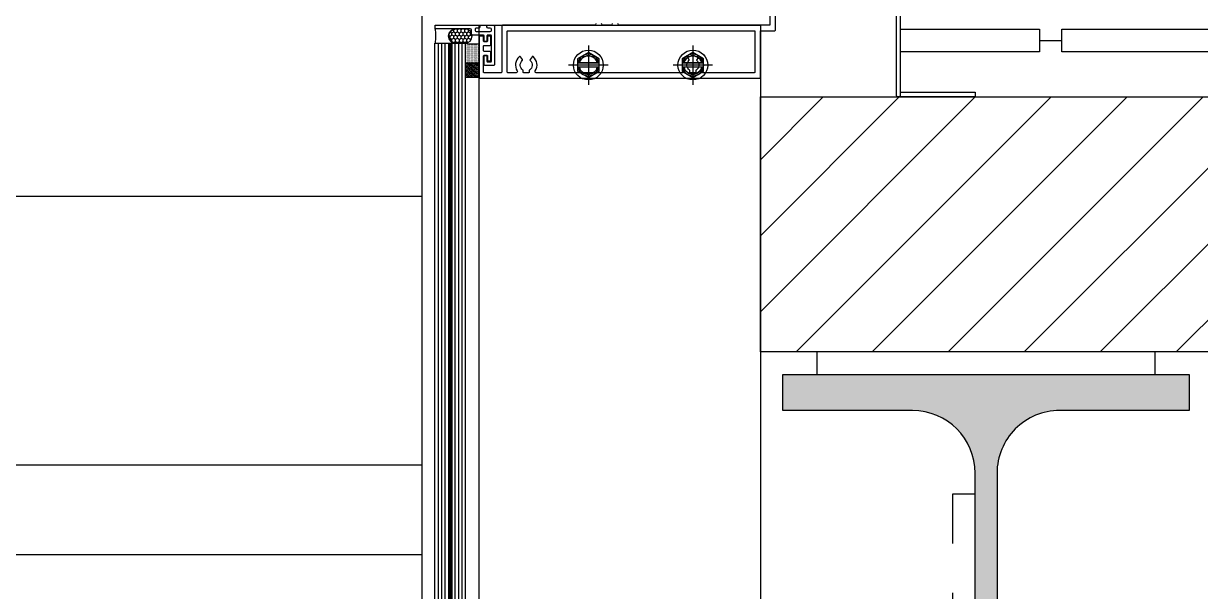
# Model space of a CAD drawing. Header units: millimetres. Extents: x -101 to 3415, y -52 to 1366.
# Drawn here: x 225.458 to 227.843, y 145.934 to 147.085 of the extents above; entities that cross this region are included whole.
import ezdxf

# ---------------------------------------------------------------- set-up
doc = ezdxf.new("R2010")
doc.units = ezdxf.units.MM
doc.set_wipeout_variables(frame=1)
doc.linetypes.add('OCULTA2', pattern=[0.30000000000000004, 0.2, -0.1])
doc.layers.add('00_ARQ', color=8, linetype='Continuous')
doc.layers.add('A-ESTRUCTURA', color=6, linetype='Continuous')

# ---------------------------------------------------------------- blocks, each defined once
blk = doc.blocks.new('A$C4DC86443')
at = {"layer": 'A-ESTRUCTURA', "color": 8, "linetype": 'OCULTA2', "ltscale": 0.1}
for points in [[(-0.07500000000000284, 0.01000000000000004), (0.07500000000000284, 0.01000000000000004), (0.07500000000000284, 0), (-0.07500000000000284, 0)], [(0.004850000000004684, -0.3530000000000101), (0.004850000000004684, -0.05300000000001009), (0.0148500000000098, -0.05300000000001009), (0.0148500000000098, -0.3530000000000101)], [(-0.1000000000000085, -0.413), (0.1000000000000085, -0.413), (0.1000000000000085, -0.423), (-0.1000000000000085, -0.423)]]:
    blk.add_lwpolyline(points, close=True, dxfattribs=at)

msp = doc.modelspace()

# ---------------------------------------------------------------- hatches: boundary and pattern name
at = {"layer": '00_ARQ'}
h = msp.add_hatch(dxfattribs=at)
h.set_pattern_fill('PLASTI', color=9, scale=0.2286459215875386)
h.set_pattern_definition([(0, (-3488.395460651146, -6.623347380706074), (0, 1.451901602080869), []), (0, (-3488.395460651146, -6.441859680445821), (0, 1.451901602080869), []), (0, (-3488.395460651146, -6.260371980186391), (0, 1.451901602080869), []), (0, (-3488.395460651146, -5.715908879404809), (0, 1.451901602080869), [])])
edge = h.paths.add_edge_path()
edge.add_line((226.264863185037, 169.1230504401843), (226.2648633632448, 80.53740597466133))
edge.add_line((226.2648633632448, 80.53740597466133), (213.917933543058, 80.53740597434918))
edge.add_line((213.917933543058, 80.53740597434918), (213.9179334248256, 179.9983814496445))
edge.add_line((213.9179334248256, 179.9983814496445), (255.1870279724881, 179.9983814496445))
edge.add_line((255.1870279724881, 179.9983814496445), (255.1870279724881, 163.5358751338373))
edge.add_line((255.1870279724881, 163.5358751338373), (242.2387789263361, 163.535875095341))
edge.add_line((242.2387789263361, 163.535875095341), (242.2387789263361, 175.3340046492597))
edge.add_line((242.2387789263361, 175.3340046492597), (234.0075257491843, 175.3340046492588))
edge.add_line((234.0075257491843, 175.3340046492588), (234.0075257491843, 163.535875095341))
edge.add_line((234.0075257491843, 163.535875095341), (227.23491947146, 163.5358742858918))
edge.add_line((227.23491947146, 163.5358742858918), (227.2349194471125, 163.7409483788618))
edge.add_line((227.2349194471125, 163.7409483788618), (226.9508009497627, 163.7409483788972))
edge.add_line((226.9508009497627, 163.7409483788972), (226.9508009497627, 169.1157337706937))
edge.add_line((226.9508009497627, 169.1157337706937), (227.002392721976, 169.1157337706937))
edge.add_arc((227.0023927219756, 169.1111608522638), 0.004572918429943229, 38.45059877829539, 89.99999999501449, ccw=False)
edge.add_line((227.0059739783809, 169.1140044741666), (227.1182459832772, 168.9099982576534))
edge.add_arc((227.1212533024272, 168.9116532942308), 0.003432654154160998, 208.8255805424185, 279.6250182301404)
edge.add_line((227.1218272396837, 168.9082689611255), (227.1886321916629, 168.9082689611255))
edge.add_line((227.1886321916629, 168.9082689611255), (227.1886321916629, 168.9155856306161))
edge.add_line((227.1886321916629, 168.9155856306161), (227.1253602710277, 168.9155856306161))
edge.add_arc((227.1253602710269, 168.9201585490485), 0.004572918432387496, 218.450598806381, 270.00000000997096, ccw=False)
edge.add_line((227.1217790146211, 168.9173149271424), (227.0095070097232, 169.1213211436581))
edge.add_arc((227.0064996905765, 169.119666107083), 0.003432654150171312, 28.82558053358185, 99.62501824054763)
edge.add_line((227.00592575332, 169.1230504401843), (226.264863185037, 169.1230504396803))
h = msp.add_hatch(dxfattribs=at)
h.set_pattern_fill('HONEY', color=9, scale=0.001371875529525231, angle=90, style=0)
h.set_pattern_definition([(90, (384.4278719800573, 150.9621063632078), (0.003772150112248459, 0.006533557209363909), [0.004355704806242606, -0.008711409612485212]), (330.0000000000001, (384.4278719800573, 150.9621063632078), (0.003772151464263884, -0.006533556428777442), [0.004355704806242608, -0.008711409612485215]), (30.00000000000001, (384.4278719800573, 150.9621063632078), (0.007544301576512344, 7.80586468853321e-10), [-0.008711409612485208, 0.004355704806242604])])
edge = h.paths.add_edge_path()
edge.add_line((226.3522380119786, 147.0739740713271), (226.3336016620697, 147.0737128116676))
edge.add_arc((226.3336016620697, 147.0591937930544), 0.01451901861312876, 90, 270)
edge.add_line((226.3336016620697, 147.0446747744413), (226.3522380119786, 147.0449360341009))
edge.add_arc((226.3522380119786, 147.059455052714), 0.01451901861312876, 270, 450)
h = msp.add_hatch(dxfattribs=at)
h.set_pattern_fill('SELLADOR', color=9, scale=0.1161521281664696, angle=-90.00000000000001, style=0)
h.set_pattern_definition([(270, (370.733454456502, 121.8871120624837), (-0.001170883143194913, -0.0005854415715974566), [0, -0.001170883143194913])])
edge = h.paths.add_edge_path()
edge.add_line((226.380829403003, 147.0443683324522), (226.380829403003, 147.0042193944757))
edge.add_line((226.380829403003, 147.0042193944757), (226.3534709814529, 147.0042193944757))
edge.add_line((226.3534709814529, 147.0042193944757), (226.3534709814529, 147.0446771523033))
edge.add_arc((226.3679899970807, 147.1189212472192), 0.07565042924321812, 258.9350025884034, 279.7715512521644)
h = msp.add_hatch(dxfattribs=at)
h.set_pattern_fill('NORTON', color=9, scale=0.1161521281664696, style=0)
h.set_pattern_definition([(180, (366.3968921316728, 145.3294618765768), (0, 0.004056067161211564), [0.002341772093996234, -0.004683543026471186]), (60.00000000000003, (366.3968921316728, 145.3294618765768), (0.00351265720106505, -0.002028033580605782), [0.002341772093996209, -0.004683543026471139]), (120, (366.3945503595756, 145.3294618765768), (0.00351265720106505, 0.002028033580605783), [0.002341772093996221, -0.00468354302647116]), (60.00000000000003, (366.3906474064743, 145.3227017634806), (0.007025315408037035, -0.004056067741972203), [0, -0.01405062907941346]), (60.00000000000003, (366.3914279975604, 145.3240537858667), (0.007025315408037035, -0.004056067741972203), [0, -0.01405062907941346]), (60.00000000000003, (366.3922085874835, 145.3254058082546), (0.007025315408037035, -0.004056067741972203), [0, -0.01405062907941346]), (60.00000000000003, (366.3929891785697, 145.3267578306416), (0.007025315408037035, -0.004056067741972203), [0, -0.01405062907941346]), (60.00000000000003, (366.3937697696541, 145.3281098541898), (0.007025315408037035, -0.004056067741972203), [0, -0.01405062907941346]), (60.00000000000003, (366.3906474064743, 145.3308138978025), (0.007025315408037035, -0.004056067741972203), [0, -0.01405062907941346]), (60.00000000000003, (366.3914279975604, 145.3321659201895), (0.007025315408037035, -0.004056067741972203), [0, -0.01405062907941346]), (60.00000000000003, (366.3922085874835, 145.3335179425765), (0.007025315408037035, -0.004056067741972203), [0, -0.01405062907941346]), (60.00000000000003, (366.3929891785697, 145.3348699649643), (0.007025315408037035, -0.004056067741972203), [0, -0.01405062907941346]), (60.00000000000003, (366.3937697696541, 145.3362219885126), (0.007025315408037035, -0.004056067741972203), [0, -0.01405062907941346]), (60.00000000000003, (366.399819345338, 145.3331799387223), (0.007025315408037035, -0.004056067741972203), [0, -0.007025315120467374]), (60.00000000000003, (366.3986484598693, 145.3338559499162), (0.007025315408037035, -0.004056067741972203), [0, -0.007025315120467374]), (60.00000000000003, (366.3963066889384, 145.3352079711419), (0.007025315408037035, -0.004056067741972203), [0, -0.007025315120467374]), (60.00000000000003, (366.395135803473, 145.335883982335), (0.007025315408037035, -0.004056067741972203), [0, -0.007025315120467374])])
h.paths.add_polyline_path([(226.3534709806704, 146.975181362434), (226.3534709806704, 147.0042193944757), (226.380829403003, 147.0042193944757), (226.380829403003, 146.9751813652681)])
h = msp.add_hatch(dxfattribs=at)
h.set_pattern_fill('LINE', color=9, scale=0.03429688823813077, angle=45, style=0)
h.set_pattern_definition([(44.99999999999999, (-3488.395460651146, -6.577278619846695), (-0.07699871013352462, 0.07699871013352458), [])])
h.paths.add_polyline_path([(280.5042883817885, 146.4194415538877), (226.9508009497972, 146.4194415538877), (226.9508009497972, 146.9361813366744), (280.5042883817885, 146.9361813366752)])

# ---------------------------------------------------------------- linework, layer by layer
at = {"layer": '00_ARQ', "color": 9}
msp.add_line((226.3260334790926, 147.0412048478673, 0.0001105321961086078), (226.3190826430739, 147.0412048478673, 0.0001105321961086078), dxfattribs=at)
at = {"layer": '00_ARQ', "color": 9, "ltscale": 3}
msp.add_line((227.5161648080187, 147.0505041488801), (227.5618939923366, 147.0505041488801), dxfattribs=at)
msp.add_line((227.5161648080187, 147.0505041488801), (227.5618939923366, 147.0505041488801), dxfattribs=at)
at = {"layer": '00_ARQ', "color": 9}
for points in [[(226.264863185037, 169.1230504401843), (226.2648633632448, 80.53740597466133)], [(226.3808294030013, 144.2131051384619), (226.380829403003, 147.0810318287442), (226.9508009497923, 147.0810318287442), (226.9508009497989, 145.9048763068586)], [(226.2914715087929, 144.2131051384619), (226.2914715087929, 147.0446771523033), (226.3189090109687, 147.0446771523033), (226.3189090109687, 144.2131051384619)], [(226.2983308843368, 144.2131051384619), (226.2983308843368, 147.0446771523033)], [(226.3051902598808, 144.2131051384619), (226.3051902598808, 147.0446771523033)], [(226.3120496354247, 144.2131051384619), (226.3120496354263, 147.0446771523033)], [(226.3532973491598, 144.2131051384619), (226.3532973491615, 147.0446771523033), (226.3258598469857, 147.0446771523033), (226.3258598469857, 144.2131051384619)], [(226.3327192225313, 144.2131051384619), (226.3327192225313, 147.0446771523033)], [(226.3395785980736, 144.2131051384619), (226.3395785980736, 147.0446771523033)], [(226.3464379736175, 144.2131051384619), (226.3464379736191, 147.0446771523033)], [(226.6022291588921, 147.0404758626932), (226.6022291588921, 146.9607085914074)], [(226.8140706893472, 147.0404758626932), (226.8140706893472, 146.9607085914074)], [(226.642112794535, 147.0005922270503), (226.5623455232475, 147.0005922270503)], [(226.6240076829208, 147.0049479318565), (226.58045063486, 147.0049479318565)], [(226.6240076829208, 146.996236522244), (226.58045063486, 146.996236522244)], [(226.8539543249902, 147.0005922270503), (226.7741870537043, 147.0005922270503)], [(226.8358492133776, 147.0049479318565), (226.7922921653169, 147.0049479318565)], [(226.8358492133776, 146.996236522244), (226.7922921653169, 146.996236522244)], [(227.2349194922562, 146.9453876536469), (227.3860398927497, 146.9453876536469), (227.3860398927497, 146.9361814824006), (227.2303164071844, 146.9361814824006)]]:
    msp.add_lwpolyline(points, dxfattribs=at)
for points in [[(227.2257132758637, 147.3139434372559), (227.2257133215625, 146.9407845680234, 0.9999999999999998), (227.2349194928064, 146.9407845680234), (227.2349194471059, 147.3231496085023, 0.4142135623730951)], [(226.6174950953583, 147.0846615894285, -0.4142135623603699), (226.6138653413535, 147.0810318354245), (226.4281400665076, 147.0810318354262, 0.4142135623686898), (226.4267681909797, 147.0796599598975), (226.4267681909764, 146.9861768490336, -0.4142135623535168), (226.425396315447, 146.9848049735049), (226.3913471147615, 146.9848049735025, -0.4142135623873022), (226.3899752392288, 146.9861768490328), (226.3899752392288, 147.019136931225, -0.4142135623660639), (226.3913471147582, 147.0205088067537), (226.3963344539247, 147.0205088067537, -0.4142135624071733), (226.3977063294525, 147.019136931225), (226.3977063294525, 147.0104483862033, 0.4142135624079876), (226.3990782049837, 147.0090765106746), (226.4035796715665, 147.0090765106746, 0.4142135623826413), (226.4049515470944, 147.0104483862033), (226.4049515470944, 147.0263621423477, 0.4142135623538352), (226.4035796715632, 147.0277340178763), (226.3913471147615, 147.0277340178763, -0.4142135623318727), (226.3899752392304, 147.029105893405), (226.3899752392288, 147.0390524442224, -0.4142135624073205), (226.3913471147582, 147.0404243197519), (226.4035796715665, 147.0404243197527, 0.4142135623774727), (226.4049515470944, 147.0417961952814), (226.4049515470944, 147.0577099514241, 0.414213562361102), (226.4035796715632, 147.0590818269544), (226.3990782049837, 147.0590818269544, 0.4142135623552355), (226.3977063294525, 147.0577099514249), (226.3977063294525, 147.0490214064023, -0.4142135623641082), (226.3963344539247, 147.0476495308737), (226.3913471147615, 147.0476495308737, -0.4142135623174128), (226.3899752392304, 147.0490214064032), (226.3899752392288, 147.0577099514249, 0.4142135623243242), (226.3886033637025, 147.0590818269544), (226.3822012785307, 147.0590818269544, 0.4142135623777318), (226.380829403003, 147.0577099514241), (226.380829403003, 146.9751813652681, 0.4142135623733903), (226.3821529913994, 146.97385777687), (226.9494290742908, 146.9738577778287, 0.4142135624776956), (226.9508009498203, 146.975229653359), (226.950800949789, 147.0687590912782, -0.4142135623730691), (226.9521728324213, 147.0701309739122), (226.97984152529, 147.070130973922, 0.4142135623730656), (226.981213407924, 147.0715028565552), (226.9812134078712, 147.2182985720712, 0.4142135622687219)], [(226.9702384020276, 147.1734057740981), (226.970238407111, 147.0824037110356, -0.414213585523193), (226.9688665244457, 147.0810318283258), (226.6658150665306, 147.0810318353446, -0.4142135555882084), (226.6621853126098, 147.0846615893486)], [(226.2916574935846, 147.0810318605348), (226.3797990709501, 147.0810318558772, -0.4142135623720295), (226.3820855300588, 147.0787453965544), (226.3820855300144, 147.0778308128697, -0.4142135623752261), (226.3797990706931, 147.0755443537609), (226.3752261522599, 147.0755443539751, 0.4142135623741606), (226.3729396929369, 147.0732578948663), (226.3729396928102, 147.0705141438065, 0.4142135623720295), (226.3752261519156, 147.0682276844836), (226.4035782461949, 147.0682276831552, 0.4142135623720295), (226.4058647055194, 147.0705141422639), (226.4058647056463, 147.0732578933237, 0.4142135623741606), (226.4035782465376, 147.0755443526457), (226.3990053281059, 147.0755443528607, -0.414213562373095), (226.3967188689971, 147.0778308121836), (226.3967188690417, 147.0787453958699, -0.4142135623720295), (226.3990053283629, 147.0810318549787), (226.4104376244436, 147.0810318544425, -0.4142135623775348), (226.4118094999055, 147.0796599788488), (226.4118094956673, 147.0010286504784, -0.4142135623704312), (226.4104376200752, 146.9996567750132), (226.3927175611506, 146.9996567758434, -0.4142135623713193), (226.3913456856853, 147.0010286514363), (226.3913456864991, 147.0183485799979, -0.414213562375759), (226.3927175620944, 147.0197204554624), (226.3954184420419, 147.0197204553363, -0.4142135623748709), (226.3967903175054, 147.0183485797426), (226.3967903170376, 147.0082881591922, 0.4142135623713191), (226.3981621925012, 147.0069162835985), (226.4044928264518, 147.006916283302, 0.414213562374871), (226.4058647020455, 147.0082881587672), (226.4058647050269, 147.0599964298704, 0.4142135623739829), (226.40449282956, 147.0613683054649), (226.3981621956078, 147.0613683057614, 0.4142135623722072), (226.3967903200141, 147.0599964302953), (226.3967903195414, 147.0499360097457, -0.4142135623704312), (226.3954184439476, 147.0485641342805), (226.3927175639969, 147.0485641344073, -0.4142135623713193), (226.3913456885317, 147.0499360100011), (226.3913456889831, 147.0595391387075, 0.4142135623739829), (226.3899738135178, 147.0609110143012), (226.3674773412127, 147.0609110153554, -0.4142135623741606), (226.3651908821024, 147.0631974746783), (226.3651908824895, 147.071428727856, 0.4142135623720295), (226.3629044233808, 147.0737151871789), (226.2916574935846, 147.0737151910021), (226.2916574935846, 147.0810318605348)], [(226.6506423519021, 147.0846615894326, -0.414213562360486), (226.647012597899, 147.0810318354287), (226.6326678100659, 147.0810318354287, -0.4142135623663205), (226.6290380560628, 147.0846615894326)]]:
    msp.add_lwpolyline(points, format="xyb", dxfattribs=at)
for points in [[(226.333596906148, 147.073715188752), (226.292786930004, 147.073715190942, -0.3346519711069849), (226.2914681216197, 147.0747091951388, -0.08500362098607424), (226.291645141086, 147.0446771523033), (226.3190826432617, 147.0446771523033), (226.3336016618737, 147.0446771523033, -0.9998362376315609)], [(226.3522380119786, 147.0739740713271), (226.3336016620697, 147.0737128116676, 0.9999999999999999), (226.3336016620697, 147.0446747744413), (226.3522380119786, 147.0449360341009, 0.9999999999999999)], [(226.4377431952189, 146.9861768490344), (226.4377431952139, 147.0687590983786, -0.4142135623874802), (226.4391150707418, 147.0701309739089), (226.9384540645829, 147.0701309739072, -0.4142135645573881), (226.9398259472135, 147.0687590912634), (226.9398259465975, 146.9861768499602, -0.4142135555555027), (226.938454071068, 146.9848049744628), (226.8343550387882, 146.9848049736384, -0.5970487495917217), (226.8323266589462, 146.9885694390296, 0.3856128826082559), (226.8278326528159, 147.0175756371679, 0.4340307394782364), (226.8258474692959, 147.0173002762051), (226.8218173113391, 147.0115825777025, 0.3846867488488713), (226.8220383458199, 147.0097570611643, -0.496295237586124), (226.8207588023945, 146.9904558136068, 0.2519731040391186), (226.8201427098709, 146.9893108967541), (226.8201427098709, 146.9861768491604, -0.4142135623731348), (226.8187708343413, 146.984804973631), (226.8093705442955, 146.984804973631, -0.414213562373199), (226.8079986687677, 146.9861768491604), (226.8079986687677, 146.9893108967541, 0.2519741287133183), (226.8073825718311, 146.9904558165174, -0.4962888914232228), (226.8061028501403, 147.0097569023461, 0.3847374017106069), (226.8063240672994, 147.0115825777017), (226.8022939093393, 147.0173002762043, 0.4339374045957674), (226.8003090606512, 147.0175759085053, 0.3856198827278503), (226.7958147757422, 146.9885693539252, -0.5970355652160719), (226.7937863323522, 146.9848049736384), (226.4966832905372, 146.9848049735066, -0.5970659097665683), (226.4946547877946, 146.9885694389044, 0.3856128826082559), (226.4901607816644, 147.0175756370427, 0.4340307394782364), (226.488175598146, 147.0173002760791), (226.4841454401859, 147.0115825775773, 0.3846867488488713), (226.48436647467, 147.0097570610391, -0.496295237586124), (226.4830869312428, 146.9904558134816, 0.2519731040391186), (226.4824708387192, 146.9893108966289), (226.4824708387192, 146.9861768490352, -0.4142135623731348), (226.4810989631882, 146.9848049735058), (226.4716986731439, 146.9848049735058, -0.414213562373199), (226.4703267976161, 146.9861768490352), (226.4703267976161, 146.9893108966289, 0.2519741287133183), (226.469710700678, 146.9904558163922, -0.4962888914232228), (226.4684309789872, 147.0097569022209, 0.3847374017106069), (226.4686521961462, 147.0115825775757), (226.4646220381877, 147.0173002760791, 0.4339374045957674), (226.462637189498, 147.0175759083801, 0.3856198827278503), (226.4581429045891, 146.9885693537992, -0.59705485506957), (226.4561143230434, 146.9848049735058), (226.4391150707484, 146.9848049735049, -0.4142135623730448)], [(226.380829403003, 147.0443683324522), (226.380829403003, 147.0042193944757), (226.3534709814529, 147.0042193944757), (226.3534709814529, 147.0446771523033, 0.09116792603801875)], [(226.5808906504001, 147.0049479318565), (226.5841150712142, 147.0049479318565, -0.788044628104736), (226.6203432465683, 147.0049479318565), (226.6235676673824, 147.0049479318565, 0.8164965809277714)], [(226.5841150712142, 147.0049479318565), (226.6203432465683, 147.0049479318565, 0.7880446281047175)], [(226.7927321808586, 147.0049479318565), (226.7959566016677, 147.0049479318565, -0.788044628104736), (226.8321847770251, 147.0049479318565), (226.8354091978376, 147.0049479318565, 0.8164965809277714)], [(226.7959566016677, 147.0049479318565), (226.8321847770251, 147.0049479318565, 0.7880446281047175)], [(226.5841150712142, 146.996236522244), (226.5808906504001, 146.996236522244, 0.8164965809277903), (226.6235676673824, 146.996236522244), (226.6203432465683, 146.996236522244, -0.7880446281047366)], [(226.6203432465683, 146.996236522244), (226.5841150712142, 146.996236522244, 0.7880446281047175)], [(226.7959566016677, 146.996236522244), (226.7927321808586, 146.996236522244, 0.8164965809277903), (226.8354091978376, 146.996236522244), (226.8321847770251, 146.996236522244, -0.7880446281047366)], [(226.8321847770251, 146.996236522244), (226.7959566016677, 146.996236522244, 0.7880446281047175)]]:
    msp.add_lwpolyline(points, format="xyb", close=True, dxfattribs=at)
at = {"layer": '00_ARQ', "color": 9, "ltscale": 3}
for points in [[(227.2349194714534, 147.0276399996238), (227.2349194714534, 147.0733690353535), (227.5161648080187, 147.0733687410391), (227.5161648080187, 147.0276397053094)], [(227.5618939923366, 147.0276397053094), (227.5618939923366, 147.0733687410391), (230.3056450513872, 147.0733687410391), (230.3056450513872, 147.0276397053094)]]:
    msp.add_lwpolyline(points, close=True, dxfattribs=at)
at = {"layer": '00_ARQ', "color": 9, "const_width": 0.004572918431750771}
msp.add_lwpolyline([(226.3224731205188, 144.2131051384619), (226.3224731205204, 147.0413819594032)], dxfattribs=at)
at = {"layer": '00_ARQ', "color": 9}
for points in [[(226.6240076829208, 147.0131660637621), (226.6022291588921, 147.0257399004738), (226.58045063486, 147.0131660637621), (226.58045063486, 146.9880183903385), (226.6022291588921, 146.9754445536259), (226.6240076829208, 146.9880183903385)], [(226.8358492133776, 147.0131660637621), (226.8140706893472, 147.0257399004738), (226.7922921653169, 147.0131660637621), (226.7922921653169, 146.9880183903385), (226.8140706893472, 146.9754445536259), (226.8358492133776, 146.9880183903385)], [(226.3534709806704, 146.975181362434), (226.3534709806704, 147.0042193944757), (226.380829403003, 147.0042193944757), (226.380829403003, 146.9751813652681)], [(280.5042883817885, 146.4194415538877), (226.9508009497972, 146.4194415538877), (226.9508009497972, 146.9361813366744), (280.5042883817885, 146.9361813366752)]]:
    msp.add_lwpolyline(points, close=True, dxfattribs=at)
for centre in [(226.6022291588921, 147.0005922270503), (226.8140706893472, 147.0005922270503)]:
    msp.add_circle(centre, 0.03019955332328209, dxfattribs=at)

# ---------------------------------------------------------------- block references
at = {"layer": '00_ARQ', "color": 9, "extrusion": (0, 0, -1), "xscale": 4.572918431750428, "yscale": 4.572918431750428, "zscale": -4.572918431750772}
msp.add_blockref('A$C4DC86443', (-227.4080927935198, 146.3737123690657), dxfattribs=at)

# ---------------------------------------------------------------- next in the draw order: wipeouts: each hides what was drawn before it
at = {"color": 9, "ltscale": 2}
msp.add_wipeout([(228.32267647986845, 146.30054567415738), (228.32267647986845, 145.38596198780724), (227.81965545237586, 145.38596198780724), (227.81965545237586, 144.55826375166035), (227.55700805345245, 144.55826375166026), (227.4302714479123, 144.7170107862245), (227.4302714479123, 146.17380906861726), (227.55700805345245, 146.30054567415738)], dxfattribs=at).dxf.layer = '00_ARQ'

# ---------------------------------------------------------------- next in the draw order: hatches: boundary and pattern name
at = {"layer": '00_ARQ'}
h = msp.add_hatch(color=9, dxfattribs=at)
edge = h.paths.add_edge_path()
edge.add_line((227.4302714479123, 146.1738090686176), (227.4302714479123, 144.7170107862223))
edge.add_arc((227.5877235092371, 144.7127495772028), 0.1575097124552148, 178.4497522054892, 258.7548825866922)
edge.add_line((227.5570080534536, 144.5582637516596), (227.8196554523776, 144.5582637516596))
edge.add_line((227.8196554523776, 144.5582637516596), (227.8196554523776, 144.4850970567528))
edge.add_line((227.8196554523776, 144.4850970567528), (226.9965301346604, 144.4850970567528))
edge.add_line((226.9965301346604, 144.4850970567528), (226.9965301346604, 144.5582637516596))
edge.add_line((226.9965301346604, 144.5582637516596), (227.2591775335859, 144.5582637516596))
edge.add_arc((227.2284620778016, 144.7127495772018), 0.1575097124544689, 281.2451174136582, 361.5502477948597)
edge.add_line((227.3859141391256, 144.7170107862223), (227.3859141391256, 146.1738090686176))
edge.add_arc((227.259177533586, 146.1738090686176), 0.1267366055396337, 2.569808446384601e-11, 90.0000000000257)
edge.add_line((227.2591775335859, 146.3005456741572), (226.9965301346604, 146.3005456741572))
edge.add_line((226.9965301346604, 146.3005456741572), (226.9965301346604, 146.3737123690657))
edge.add_line((226.9965301346604, 146.3737123690657), (227.8196554523776, 146.3737123690657))
edge.add_line((227.8196554523776, 146.3737123690657), (227.8196554523776, 146.3005456741572))
edge.add_line((227.8196554523776, 146.3005456741572), (227.5570080534536, 146.3005456741572))
edge.add_arc((227.5570080534528, 146.1738090686168), 0.126736605540458, 89.99999999961453, 179.9999999996145)

# ---------------------------------------------------------------- next in the draw order: linework, layer by layer
at = {"layer": '00_ARQ', "color": 9}
msp.add_lwpolyline([(226.3808139485421, 144.1564576226756), (226.3808139485421, 144.1805047923347, 0.4142135623766002), (226.3790762395424, 144.182242501336, -2.393763305771752e-12), (226.2666008940384, 144.182242501336, 0.4142135620982981), (226.264863185037, 144.1805047923347)], format="xyb", dxfattribs=at)
msp.add_lwpolyline([(227.4302714479123, 146.1738090686176), (227.4302714479123, 144.7170107862223, 0.3654787225960788), (227.5570080534536, 144.5582637516596), (227.8196554523776, 144.5582637516596), (227.8196554523776, 144.4850970567528), (226.9965301346604, 144.4850970567528), (226.9965301346604, 144.5582637516596), (227.2591775335859, 144.5582637516596, 0.3654787225960811), (227.3859141391256, 144.7170107862223), (227.3859141391256, 146.1738090686176, 0.414213562373095), (227.2591775335859, 146.3005456741572), (226.9965301346604, 146.3005456741572), (226.9965301346604, 146.3737123690657), (227.8196554523776, 146.3737123690657), (227.8196554523776, 146.3005456741572), (227.5570080534536, 146.3005456741572, 0.414213562373095)], format="xyb", close=True, dxfattribs=at)

doc.saveas('drawing.dxf')
